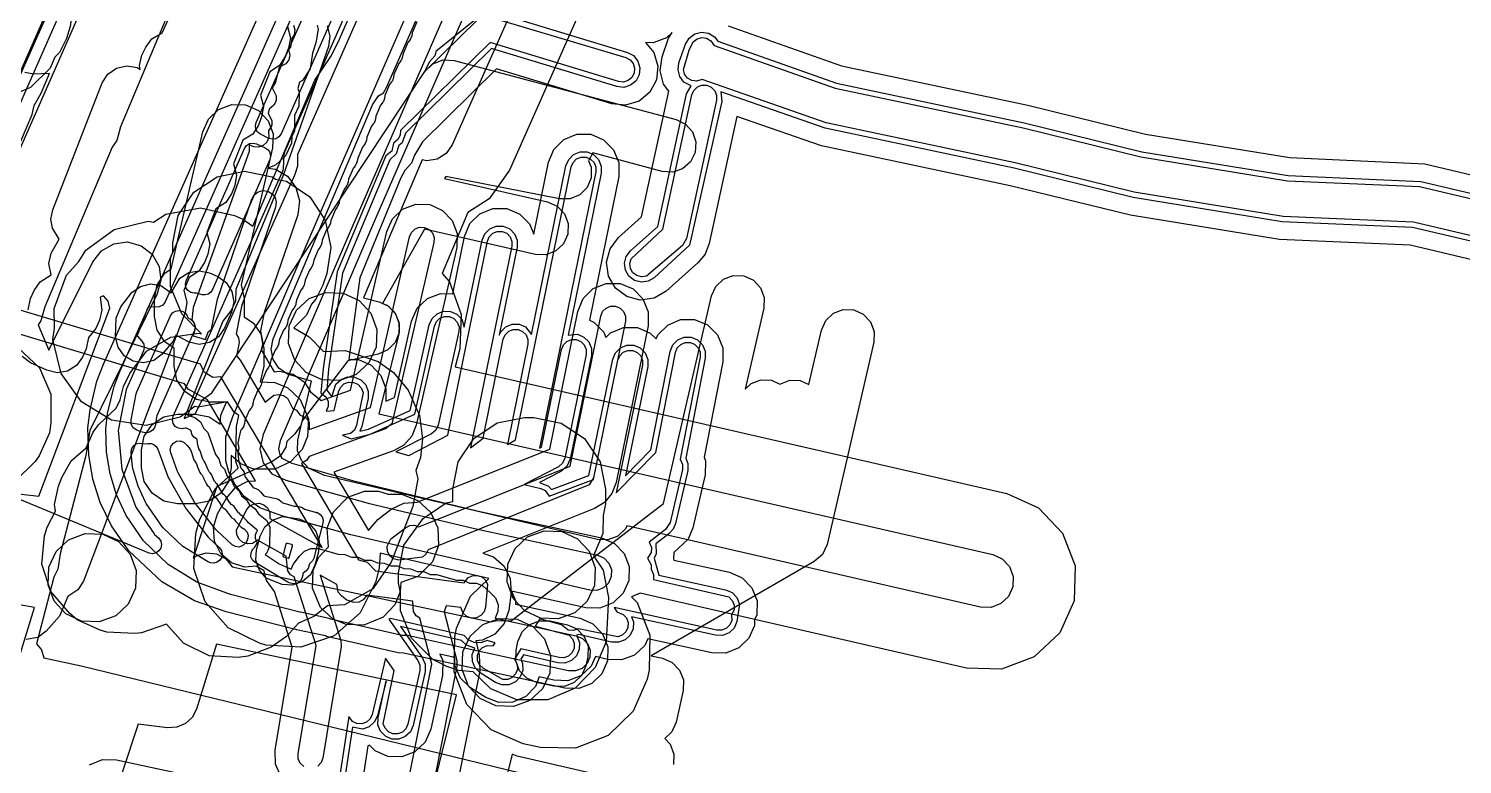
# Model space of a CAD drawing. Header units: metres. Extents: x 3158 to 3711, y 9867 to 11440.
# Drawn here: x 3392.2 to 3472.1, y 10848.9 to 10889.9 of the extents above; entities that cross this region are included whole.
import ezdxf

# ---------------------------------------------------------------- set-up
doc = ezdxf.new("R2010")
doc.units = ezdxf.units.M
doc.layers.add('AI_GREENING_EXCLUSIONS', color=1, linetype='Continuous')
doc.layers.add('AI_GREENING_LAWN', color=82, linetype='Continuous')

msp = doc.modelspace()

# ---------------------------------------------------------------- linework, layer by layer
at = {"layer": 'AI_GREENING_EXCLUSIONS'}
for points in [[(3503.509, 11137.439), (3438.195, 10990.621), (3426.71, 10964.515), (3405.97, 10918.159), (3385.339, 10871.288), (3385.121, 10870.977), (3384.93, 10870.855), (3384.061, 10869.104), (3383.238, 10867.868), (3382.631, 10867.115), (3382.327, 10866.87), (3381.953, 10866.761), (3381.565, 10866.803), (3381.223, 10866.99), (3380.978, 10867.295), (3380.869, 10867.669), (3380.911, 10868.057), (3382.097, 10869.729), (3382.937, 10871.286), (3463.241, 11052.023), (3463.241, 11052.023), (3512.836, 11163.374)], [(3427.624, 10964.108), (3406.885, 10917.755), (3386.252, 10870.88)], [(3432.238, 10926.939), (3411.477, 10879.22), (3406.215, 10866.937), (3406.125, 10866.49), (3406.188, 10866.166), (3406.317, 10865.985), (3406.873, 10865.693), (3410.249, 10864.73), (3417.271, 10863.023), (3424.131, 10861.542), (3424.845, 10861.227), (3425.384, 10860.662), (3425.667, 10859.935), (3425.649, 10859.155), (3425.334, 10858.441), (3424.769, 10857.902), (3424.042, 10857.619), (3423.262, 10857.637), (3419.11, 10858.563), (3419.334, 10858.032), (3419.335, 10857.837), (3422.931, 10857.051), (3423.646, 10856.738), (3424.187, 10856.176), (3424.472, 10855.45), (3424.458, 10854.67), (3424.458, 10854.67), (3424.145, 10853.954), (3423.583, 10853.413), (3422.857, 10853.128), (3422.077, 10853.143), (3416.619, 10854.336), (3416.619, 10854.336), (3416.619, 10854.336), (3413.089, 10855.108), (3412.793, 10855.116), (3408.793, 10856.031), (3408.737, 10856.06), (3407.131, 10856.411), (3407.106, 10856.422), (3407.063, 10856.427), (3403.205, 10857.414), (3401.437, 10858.019), (3399.613, 10859.073), (3397.777, 10860.806), (3396.813, 10862.21), (3396.187, 10863.511), (3395.779, 10864.811), (3395.552, 10866.154), (3395.491, 10867.673), (3395.616, 10868.663), (3395.999, 10870.267), (3396.361, 10871.211), (3431.02, 10949.147)], [(3416.477, 10903.999), (3407.178, 10882.903), (3407.173, 10882.264), (3407.032, 10881.793), (3401.051, 10868.366), (3401.07, 10868.367), (3401.454, 10868.253), (3401.771, 10867.995), (3401.966, 10867.625), (3402.175, 10867.411), (3402.604, 10866.18), (3402.792, 10865.948), (3402.909, 10865.576), (3403.107, 10865.368), (3403.261, 10864.982), (3403.506, 10864.733), (3403.633, 10864.428), (3403.939, 10864.14), (3404.059, 10863.88), (3404.328, 10863.677), (3404.513, 10863.373), (3404.831, 10863.149), (3405.011, 10862.873), (3405.477, 10862.501), (3405.636, 10862.127), (3405.63, 10861.072), (3405.476, 10860.696), (3405.383, 10860.605), (3406.156, 10860.091), (3406.825, 10859.782), (3406.933, 10860.038), (3407.289, 10860.511), (3407.58, 10860.79), (3407.927, 10860.931), (3408.338, 10860.934), (3409.451, 10860.617), (3409.828, 10860.608), (3410.184, 10860.457), (3410.56, 10860.448), (3410.916, 10860.297), (3411.285, 10860.29), (3411.649, 10860.137), (3412.017, 10860.13), (3412.382, 10859.976), (3412.75, 10859.97), (3413.114, 10859.816), (3413.483, 10859.809), (3413.847, 10859.656), (3414.215, 10859.649), (3414.58, 10859.496), (3414.932, 10859.492), (3416.045, 10859.175), (3416.422, 10859.166), (3416.778, 10859.015), (3417.155, 10859.006), (3417.52, 10858.849), (3417.934, 10858.471), (3418.213, 10858.18), (3418.361, 10857.797), (3418.357, 10857.423), (3418.208, 10857.06), (3422.717, 10856.074), (3423.075, 10855.918), (3423.346, 10855.637), (3423.488, 10855.273), (3423.481, 10854.883), (3423.325, 10854.526), (3423.325, 10854.526), (3423.044, 10854.255), (3422.68, 10854.112), (3422.29, 10854.12), (3416.832, 10855.313), (3416.832, 10855.313), (3416.832, 10855.313), (3413.313, 10856.083), (3413.016, 10856.091), (3409.016, 10857.006), (3408.943, 10857.038), (3407.345, 10857.388), (3407.332, 10857.394), (3407.311, 10857.396), (3403.453, 10858.383), (3401.572, 10859.054), (3399.965, 10860.056), (3398.602, 10861.373), (3397.637, 10862.777), (3397.097, 10863.925), (3396.737, 10865.097), (3396.54, 10866.307), (3396.489, 10867.615), (3396.598, 10868.475), (3396.96, 10869.99), (3397.275, 10870.804), (3431.934, 10948.742)], [(3442.006, 10942.549), (3415.798, 10883.45), (3415.461, 10882.972), (3414.967, 10882.659), (3414.39, 10882.559), (3414.128, 10882.618), (3410.856, 10874.909), (3411.73, 10874.698), (3412.249, 10874.456), (3412.646, 10874.026), (3412.85, 10873.464), (3412.825, 10872.892), (3411.717, 10868.458), (3445.932, 10860.598), (3446.465, 10860.358), (3446.867, 10859.932), (3447.075, 10859.385), (3447.058, 10858.8), (3446.818, 10858.266), (3446.392, 10857.864), (3445.845, 10857.657), (3445.26, 10857.674), (3425.54, 10862.204), (3425.464, 10862.036), (3425.037, 10861.636), (3424.489, 10861.43), (3423.904, 10861.45), (3408.689, 10865.002), (3407.8, 10865.423), (3407.396, 10865.847), (3407.185, 10866.392), (3407.198, 10866.977), (3407.966, 10870.272), (3406.63, 10870.668), (3406.63, 10870.668), (3406.146, 10870.997), (3405.825, 10871.487), (3405.715, 10872.061), (3405.834, 10872.635), (3411.363, 10885.69), (3411.692, 10886.174), (3411.971, 10886.358), (3412.151, 10886.639), (3415.416, 10894.094)], [(3445.206, 10941.13), (3418.998, 10882.031), (3417.874, 10880.437), (3416.684, 10879.683), (3415.239, 10876.278), (3415.654, 10875.816), (3416.312, 10873.98), (3416.228, 10872.073), (3415.978, 10871.071), (3446.715, 10864.009), (3448.495, 10863.209), (3449.833, 10861.79), (3450.526, 10859.966), (3450.469, 10858.016), (3449.669, 10856.237), (3448.25, 10854.898), (3446.426, 10854.205), (3444.476, 10854.263), (3426.291, 10858.441), (3425.791, 10858.253), (3426.112, 10857.919), (3426.824, 10856.103), (3426.787, 10854.152), (3426.679, 10853.656), (3425.898, 10851.868), (3424.493, 10850.515), (3422.676, 10849.803), (3420.726, 10849.839), (3419.76, 10850.051), (3417.972, 10850.831), (3416.619, 10852.237), (3415.906, 10854.053), (3415.943, 10856.003), (3416.052, 10856.5), (3416.832, 10858.288), (3417.851, 10859.269), (3411.792, 10860.683), (3411.741, 10859.862), (3411.54, 10859.106), (3410.681, 10857.354), (3409.217, 10856.064), (3407.371, 10855.433), (3405.424, 10855.557), (3405.069, 10855.651), (3403.318, 10856.51), (3402.028, 10857.974), (3401.397, 10859.82), (3401.52, 10861.767), (3401.72, 10862.518), (3402.569, 10864.257), (3403.879, 10865.422), (3403.737, 10865.789), (3403.737, 10865.789), (3403.782, 10867.739), (3403.92, 10868.36), (3403.652, 10868.542), (3403.276, 10869.114), (3401.639, 10868.822), (3401.464, 10868.859), (3400.636, 10868.255), (3398.739, 10867.798), (3396.812, 10868.101), (3395.148, 10869.119), (3393.999, 10870.696), (3393.542, 10872.593), (3393.641, 10873.223), (3393.613, 10874.316), (3394.297, 10876.173), (3394.987, 10876.944), (3395.377, 10877.582), (3396.954, 10878.731), (3398.85, 10879.189), (3399.15, 10879.142), (3399.849, 10879.588), (3401.77, 10879.929), (3403.673, 10879.51), (3404.14, 10879.305), (3404.694, 10878.918), (3408.14, 10887.055), (3409.04, 10888.379), (3409.451, 10889.18), (3412.217, 10895.514)], [(3431.32, 10927.337), (3410.068, 10878.479), (3405.274, 10867.299), (3405.091, 10866.492), (3405.262, 10865.723), (3405.742, 10865.096), (3406.537, 10864.751), (3411.123, 10863.468), (3417.039, 10862.05), (3423.914, 10860.566), (3424.271, 10860.408), (3424.54, 10860.126), (3424.682, 10859.762), (3424.673, 10859.372), (3424.515, 10859.015), (3424.233, 10858.746), (3423.869, 10858.604), (3423.479, 10858.613), (3410.159, 10861.693), (3406.305, 10862.766), (3405.074, 10863.204), (3404.21, 10863.845), (3403.652, 10864.575), (3403.355, 10865.214), (3403.19, 10865.821), (3403.19, 10865.821), (3403.195, 10867.175), (3403.579, 10868.297), (3408.516, 10879.807), (3429.378, 10927.759)], [(3385.124, 10872.511), (3395.477, 10895.793), (3395.45, 10896.429), (3395.684, 10897.142), (3396.014, 10897.626), (3396.407, 10897.882), (3398.596, 10902.805), (3401.962, 10910.713), (3401.64, 10911.3), (3401.101, 10911.691), (3399.008, 10912.271), (3390.984, 10915.947)], [(3391.118, 10899.588), (3392.508, 10900.297), (3394.064, 10900.42), (3395.548, 10899.938), (3396.001, 10899.679), (3397.189, 10898.666), (3397.898, 10897.276), (3398.021, 10895.72), (3397.539, 10894.235), (3396.206, 10892.154), (3394.973, 10891.188), (3394.654, 10891.083), (3394.513, 10890.044), (3394.301, 10889.389), (3393.908, 10888.599), (3393.659, 10888.332), (3393.387, 10887.719), (3392.307, 10886.639), (3390.721, 10885.976)], [(3400.368, 10891.725), (3397.324, 10884.46), (3397.102, 10883.701), (3396.848, 10883.325), (3393.103, 10874.421), (3392.875, 10873.629), (3392.722, 10873.403), (3393.321, 10872.007), (3395.78, 10876.93), (3396.258, 10877.547), (3396.936, 10877.934), (3397.71, 10878.032), (3398.463, 10877.826), (3399.08, 10877.348), (3399.467, 10876.67), (3399.565, 10875.896), (3399.359, 10875.143), (3395.599, 10867.525), (3395.388, 10866.121), (3393.947, 10860.634), (3393.83, 10859.795), (3393.605, 10859.332), (3392.629, 10855.618), (3392.912, 10855.283), (3393.048, 10854.85), (3395.119, 10854.399), (3446.266, 10841.923)], [(3419.137, 10892.088), (3414.885, 10888.653), (3414.841, 10888.413), (3414.528, 10888.069), (3414.263, 10887.526), (3417.227, 10890.446)], [(3392.169, 10874.247), (3392.295, 10874.877), (3392.503, 10875.331), (3392.846, 10875.806), (3393.451, 10876.2), (3393.32, 10876.84), (3393.455, 10877.409), (3393.893, 10878.181), (3393.516, 10878.802), (3393.44, 10879.314), (3393.541, 10879.821), (3396.3, 10886.906), (3396.615, 10887.399), (3397.095, 10887.734), (3397.666, 10887.861), (3398.242, 10887.759), (3398.413, 10887.65), (3398.377, 10887.872), (3398.513, 10888.442), (3398.721, 10888.896), (3399.064, 10889.37), (3399.634, 10889.689), (3400.194, 10890.91)], [(3418.11, 10890.873), (3425.569, 10888.608), (3425.913, 10888.424), (3426.16, 10888.122), (3426.273, 10887.748), (3426.235, 10887.36), (3426.051, 10887.016), (3425.749, 10886.769), (3425.376, 10886.656), (3424.987, 10886.694), (3417.997, 10888.817), (3413.207, 10884.1), (3413.014, 10883.569), (3412.823, 10883.407), (3412.69, 10882.948), (3412.333, 10882.621), (3409.683, 10876.294), (3408.918, 10870.942), (3408.812, 10869.769), (3409.093, 10869.406), (3409.325, 10870.096), (3409.607, 10870.366), (3409.971, 10870.507), (3410.361, 10870.498), (3410.718, 10870.34), (3410.987, 10870.058), (3411.128, 10869.694), (3411.119, 10869.304), (3410.772, 10867.748), (3410.648, 10867.48), (3411.14, 10867.595), (3413.46, 10868.642), (3414.522, 10873.405), (3414.679, 10873.762), (3414.961, 10874.032), (3415.325, 10874.173), (3415.715, 10874.164), (3416.072, 10874.006), (3416.342, 10873.724), (3416.481, 10873.289), (3417.47, 10878.135), (3417.621, 10878.494), (3417.898, 10878.769), (3418.26, 10878.916), (3418.65, 10878.914), (3419.009, 10878.763), (3419.284, 10878.486), (3419.432, 10878.125), (3419.43, 10877.735), (3418.43, 10872.838), (3418.51, 10873.028), (3418.787, 10873.303), (3419.148, 10873.45), (3419.539, 10873.448), (3419.898, 10873.297), (3420.229, 10872.882), (3422.147, 10882.277), (3422.298, 10882.637), (3422.575, 10882.911), (3422.936, 10883.059), (3423.327, 10883.057), (3423.686, 10882.906), (3423.961, 10882.629), (3424.108, 10882.267), (3424.106, 10881.877), (3422.26, 10872.832), (3422.782, 10872.884), (3423.142, 10872.733), (3423.416, 10872.455), (3423.564, 10872.094), (3423.562, 10871.704), (3422.381, 10865.92), (3422.198, 10865.515), (3421.858, 10865.23), (3420.664, 10864.617), (3421.174, 10864.413), (3421.341, 10864.23), (3423.425, 10865.006), (3424.75, 10871.495), (3424.901, 10871.855), (3425.178, 10872.129), (3425.539, 10872.277), (3425.929, 10872.275), (3426.289, 10872.124), (3426.564, 10871.846), (3426.711, 10871.485), (3426.709, 10871.095), (3425.465, 10864.998), (3426.874, 10866.434), (3427.951, 10871.934), (3428.099, 10872.295), (3428.374, 10872.571), (3428.735, 10872.722), (3429.125, 10872.723), (3429.486, 10872.575), (3429.762, 10872.3), (3429.913, 10871.94), (3429.914, 10871.549), (3428.825, 10865.986), (3428.944, 10865.671), (3428.932, 10865.281), (3428.248, 10862.325), (3428.115, 10862.01), (3427.884, 10861.758), (3427.149, 10861.193), (3427.177, 10860.634), (3427.063, 10860.407), (3427.326, 10859.455), (3431.044, 10858.64), (3431.402, 10858.483), (3431.672, 10858.202), (3431.814, 10857.839), (3431.678, 10856.862), (3431.522, 10856.505), (3431.241, 10856.234), (3430.877, 10856.092), (3430.487, 10856.1), (3425.806, 10857.127), (3425.906, 10856.858), (3425.893, 10856.468), (3425.731, 10856.113), (3425.446, 10855.847), (3425.081, 10855.71), (3424.691, 10855.723), (3422.863, 10856.152), (3422.725, 10856.111), (3422.903, 10855.703), (3422.891, 10855.313), (3422.731, 10854.957), (3422.447, 10854.69), (3422.082, 10854.551), (3421.692, 10854.563), (3419.778, 10855.005), (3419.624, 10854.763), (3419.725, 10854.535), (3419.735, 10854.145), (3419.594, 10853.781), (3419.325, 10853.499), (3418.968, 10853.341), (3418.578, 10853.331), (3418.214, 10853.472), (3417.369, 10854.007), (3417.087, 10854.276), (3416.929, 10854.633), (3416.919, 10855.023), (3417.058, 10855.382), (3416.606, 10855.552), (3416.327, 10855.805), (3412.928, 10856.585), (3414.131, 10854.868), (3414.293, 10854.491), (3414.289, 10854.08), (3413.629, 10851.075), (3413.473, 10850.717), (3413.191, 10850.447), (3412.828, 10850.305), (3412.438, 10850.312), (3412.08, 10850.469), (3411.81, 10850.75), (3411.668, 10851.114), (3411.676, 10851.504), (3412.126, 10853.555), (3411.632, 10851.611), (3411.464, 10851.259), (3411.174, 10850.998), (3410.806, 10850.868), (3410.249, 10850.969), (3408.333, 10838.396)], [(3406.617, 10890.043), (3406.784, 10889.412), (3406.681, 10888.835), (3406.499, 10888.37), (3406.183, 10887.877), (3405.632, 10887.527), (3405.119, 10886.218), (3405.286, 10885.586), (3405.183, 10885.01), (3405, 10884.545), (3404.684, 10884.052), (3404.133, 10883.702), (3403.62, 10882.393), (3403.787, 10881.762), (3403.684, 10881.186), (3403.501, 10880.72), (3403.186, 10880.227), (3402.634, 10879.877), (3402.121, 10878.569), (3402.288, 10877.937), (3402.185, 10877.361), (3402.002, 10876.896), (3401.687, 10876.403), (3401.135, 10876.053), (3400.838, 10875.335), (3401.01, 10874.683), (3400.913, 10874.106), (3395.244, 10859.124), (3394.934, 10858.628), (3394.387, 10858.271), (3393.917, 10857.166), (3393.174, 10856.333), (3392.703, 10855.985), (3392.05, 10855.857)], [(3408.843, 10890.078), (3408.988, 10889.511), (3408.905, 10888.931), (3406.393, 10881.799), (3403.737, 10875.375), (3403.721, 10874.71), (3403.457, 10874.187), (3403.015, 10873.622), (3400.86, 10868.18), (3401.495, 10868.464), (3401.864, 10869.23), (3402.407, 10869.616), (3414.286, 10887.538), (3414.727, 10887.972), (3415.305, 10888.192), (3415.923, 10888.159), (3428.284, 10884.864), (3428.809, 10884.606), (3429.196, 10884.166), (3429.385, 10883.612), (3429.347, 10883.028), (3429.089, 10882.503), (3428.649, 10882.117), (3428.095, 10881.928), (3427.511, 10881.965), (3423.635, 10882.999), (3423.407, 10882.549), (3423.55, 10882.204), (3423.551, 10881.619), (3423.329, 10881.078), (3422.916, 10880.663), (3422.375, 10880.438), (3421.79, 10880.437), (3415.451, 10881.685), (3415.384, 10881.572), (3421.121, 10880.266), (3421.656, 10880.027), (3422.058, 10879.602), (3422.267, 10879.056), (3422.251, 10878.471), (3422.012, 10877.936), (3421.587, 10877.534), (3421.041, 10877.325), (3420.456, 10877.341), (3414.261, 10878.751), (3411.915, 10874.608), (3412.178, 10874.505), (3412.599, 10874.099), (3412.833, 10873.562), (3412.843, 10872.977), (3412.629, 10872.432), (3412.223, 10872.011), (3411.686, 10871.777), (3409.996, 10871.409), (3407.433, 10868.061), (3407.375, 10867.807), (3407.036, 10867.33), (3406.593, 10866.911), (3406.537, 10866.594), (3406.226, 10866.104), (3405.752, 10865.769), (3402.692, 10864.398), (3401.369, 10860.405), (3401.528, 10860.534), (3402.089, 10860.699), (3402.671, 10860.638), (3403.186, 10860.358), (3403.547, 10859.91), (3417.945, 10856.856), (3418.314, 10856.924), (3419.091, 10856.902), (3427.582, 10863.451), (3430.258, 10875.025), (3430.499, 10875.559), (3430.925, 10875.96), (3431.473, 10876.167), (3432.058, 10876.149), (3432.591, 10875.908), (3432.992, 10875.482), (3433.199, 10874.934), (3433.181, 10874.349), (3432.134, 10869.819), (3432.468, 10870.133), (3433.015, 10870.34), (3433.6, 10870.322), (3434.072, 10870.11), (3434.623, 10870.32), (3435.208, 10870.302), (3435.683, 10870.088), (3436.384, 10873.123), (3436.625, 10873.656), (3437.051, 10874.057), (3437.599, 10874.264), (3438.184, 10874.246), (3438.717, 10874.006), (3439.118, 10873.579), (3439.325, 10873.032), (3439.307, 10872.447), (3436.699, 10861.166), (3436.443, 10860.612), (3435.987, 10860.205), (3426.889, 10854.954), (3427.528, 10854.819), (3428.069, 10854.586), (3428.478, 10854.163), (3428.694, 10853.615), (3428.682, 10853.027), (3428.29, 10851.256), (3428.056, 10850.724), (3427.656, 10850.337), (3427.95, 10850.026), (3428.158, 10849.479), (3428.142, 10848.894)], [(3406.966, 10890.122), (3407.03, 10889.857), (3406.988, 10889.587), (3406.866, 10889.387), (3406.793, 10888.896), (3406.672, 10888.759), (3406.745, 10888.461), (3406.692, 10888.194), (3406.54, 10887.966), (3406.164, 10887.785), (3405.963, 10886.95), (3405.776, 10886.634), (3405.995, 10886.174), (3405.984, 10885.902), (3405.87, 10885.654), (3405.602, 10885.443), (3405.544, 10885.204), (3405.76, 10884.815), (3405.749, 10884.542), (3405.559, 10884.225), (3405.584, 10883.855), (3405.469, 10883.607), (3405.269, 10883.422), (3405.012, 10883.328), (3404.739, 10883.339), (3404.491, 10883.453), (3404.479, 10883.071), (3401.375, 10874.382), (3401.293, 10873.685), (3401.43, 10873.483), (3401.485, 10873.215), (3401.371, 10872.796), (3402.048, 10872.593), (3402.202, 10873.016), (3402.393, 10873.168), (3402.72, 10874.845), (3404.638, 10880.429), (3404.775, 10880.665), (3404.993, 10880.83), (3405.257, 10880.9), (3405.527, 10880.863), (3405.763, 10880.726), (3405.929, 10880.509), (3405.999, 10880.245), (3405.962, 10879.974), (3404.06, 10874.438), (3403.768, 10872.906), (3403.89, 10872.695), (3403.926, 10872.424), (3403.774, 10871.683), (3403.981, 10871.449), (3405.377, 10869.094), (3405.87, 10869.488), (3406.139, 10869.534), (3406.406, 10869.473), (3406.629, 10869.315), (3406.902, 10868.77), (3407.13, 10868.645), (3407.311, 10868.397), (3407.68, 10868.206), (3407.825, 10867.975), (3407.84, 10867.571), (3411.253, 10868.794), (3413.425, 10878.32), (3413.537, 10878.569), (3413.735, 10878.757), (3413.99, 10878.854), (3414.263, 10878.847), (3414.513, 10878.735), (3414.7, 10878.537), (3414.798, 10878.281), (3414.79, 10878.008), (3412.443, 10867.894), (3412.086, 10867.606), (3407.829, 10866.079), (3407.709, 10865.867), (3407.405, 10865.675), (3410.589, 10860.306), (3411.063, 10860.168), (3411.527, 10859.687), (3416.477, 10859.03), (3416.679, 10859.301), (3416.924, 10859.422), (3417.197, 10859.439), (3417.455, 10859.351), (3417.661, 10859.171), (3417.781, 10858.926), (3417.667, 10857.662), (3417.579, 10857.403), (3417.399, 10857.198), (3417.154, 10857.078), (3416.881, 10857.06), (3416.623, 10857.148), (3416.418, 10857.328), (3416.293, 10857.642), (3415.473, 10857.751), (3415.357, 10857.4), (3416.057, 10854.685), (3416.066, 10854.374), (3414.84, 10848.19)], [(3408.277, 10890.126), (3408.329, 10889.909), (3408.208, 10889.138), (3408.026, 10888.56), (3407.893, 10887.696), (3407.459, 10887.047), (3407.298, 10886.939), (3407.201, 10886.589), (3407.279, 10886.378), (3407.248, 10885.598), (3407.016, 10885.094), (3407.013, 10884.238), (3406.862, 10883.913), (3406.848, 10883.55), (3406.52, 10882.842), (3405.947, 10882.313), (3405.531, 10882.15), (3405.95, 10882.093), (3406.624, 10881.7), (3407.097, 10881.079), (3407.296, 10880.325), (3407.191, 10879.552), (3405.32, 10874.103), (3405.125, 10873.083), (3405.223, 10872.337), (3405.154, 10872.019), (3405.887, 10870.784), (3406.174, 10870.833), (3406.935, 10870.66), (3407.572, 10870.21), (3407.912, 10869.67), (3408.499, 10869.188), (3410.143, 10869.777), (3412.158, 10878.609), (3412.476, 10879.321), (3413.043, 10879.857), (3413.772, 10880.136), (3414.552, 10880.114), (3415.265, 10879.795), (3415.801, 10879.228), (3416.079, 10878.499), (3416.058, 10877.719), (3413.8, 10867.82), (3413.546, 10867.205), (3413.105, 10866.707), (3412.525, 10866.382), (3409.204, 10865.191), (3411.132, 10861.939), (3411.662, 10862.564), (3412.404, 10863.131), (3413.105, 10863.475), (3413.856, 10863.522), (3421.243, 10866.482), (3422.811, 10874.163), (3423.113, 10874.882), (3423.668, 10875.431), (3424.39, 10875.726), (3425.171, 10875.723), (3425.89, 10875.42), (3426.439, 10874.866), (3426.734, 10874.143), (3426.73, 10873.363), (3424.947, 10864.626), (3424.712, 10864.014), (3424.292, 10863.51), (3423.731, 10863.17), (3417.513, 10860.678), (3418.106, 10860.476), (3418.693, 10859.961), (3419.037, 10859.261), (3419.087, 10858.482), (3418.956, 10857.491), (3418.704, 10856.752), (3418.189, 10856.166), (3417.489, 10855.822), (3417.113, 10855.797), (3417.316, 10855.01), (3417.341, 10854.121), (3416.115, 10847.937)], [(3417.675, 10890.646), (3425.481, 10888.321), (3425.722, 10888.192), (3425.895, 10887.981), (3425.975, 10887.719), (3425.948, 10887.447), (3425.819, 10887.207), (3425.608, 10887.033), (3425.346, 10886.954), (3425.075, 10886.981), (3417.913, 10889.156), (3412.924, 10884.241), (3412.904, 10883.998), (3412.779, 10883.755), (3412.524, 10883.552), (3412.435, 10883.106), (3412.098, 10882.838), (3409.391, 10876.373), (3408.621, 10870.981), (3408.489, 10869.617), (3408.781, 10869.387), (3408.888, 10869.135), (3408.891, 10868.862), (3408.776, 10868.595), (3409.226, 10868.627), (3409.46, 10869.674), (3409.57, 10869.924), (3409.768, 10870.113), (3410.022, 10870.211), (3410.295, 10870.205), (3410.545, 10870.095), (3410.734, 10869.897), (3410.833, 10869.643), (3410.479, 10867.813), (3410.355, 10867.544), (3410.13, 10867.351), (3409.683, 10867.256), (3410.167, 10867.059), (3411.24, 10867.31), (3413.721, 10868.439), (3414.814, 10873.34), (3414.925, 10873.59), (3415.122, 10873.779), (3415.377, 10873.877), (3415.65, 10873.871), (3415.9, 10873.761), (3416.088, 10873.563), (3416.187, 10873.309), (3416.181, 10873.035), (3415.016, 10867.811), (3414.885, 10867.534), (3414.649, 10867.339), (3412.663, 10866.333), (3413.383, 10866.123), (3415.557, 10867.262), (3417.764, 10878.075), (3417.87, 10878.326), (3418.064, 10878.519), (3418.317, 10878.622), (3418.59, 10878.621), (3418.842, 10878.515), (3419.034, 10878.321), (3419.137, 10878.068), (3419.136, 10877.795), (3416.817, 10866.557), (3417.525, 10867.085), (3418.653, 10872.608), (3418.758, 10872.86), (3418.953, 10873.052), (3419.205, 10873.156), (3419.479, 10873.154), (3419.73, 10873.048), (3419.922, 10872.854), (3420.026, 10872.602), (3420.024, 10872.328), (3418.885, 10866.744), (3419.334, 10866.997), (3422.441, 10882.217), (3422.547, 10882.469), (3422.741, 10882.661), (3422.993, 10882.764), (3423.267, 10882.763), (3423.518, 10882.657), (3423.711, 10882.463), (3423.814, 10882.21), (3423.812, 10881.937), (3420.667, 10866.53), (3420.782, 10866.589), (3421.896, 10872.044), (3422.002, 10872.296), (3422.196, 10872.488), (3422.449, 10872.591), (3422.722, 10872.59), (3422.974, 10872.484), (3423.166, 10872.29), (3423.269, 10872.037), (3423.268, 10871.764), (3422.087, 10865.98), (3421.959, 10865.697), (3421.721, 10865.497), (3419.812, 10864.517), (3420.749, 10864.287), (3420.996, 10864.171), (3421.219, 10863.865), (3423.686, 10864.783), (3425.044, 10871.435), (3425.149, 10871.687), (3425.344, 10871.879), (3425.596, 10871.982), (3425.869, 10871.981), (3426.121, 10871.875), (3426.313, 10871.681), (3426.417, 10871.428), (3426.415, 10871.155), (3424.95, 10864.045), (3427.152, 10866.288), (3428.246, 10871.876), (3428.349, 10872.129), (3428.542, 10872.322), (3428.794, 10872.428), (3429.067, 10872.429), (3429.32, 10872.325), (3429.513, 10872.132), (3429.619, 10871.88), (3429.62, 10871.607), (3428.507, 10865.925), (3428.648, 10865.622), (3428.64, 10865.349), (3427.956, 10862.393), (3427.701, 10861.996), (3426.784, 10861.29), (3426.908, 10860.986), (3426.888, 10860.714), (3426.684, 10860.4), (3426.895, 10860.036), (3426.893, 10859.786), (3427.032, 10859.494), (3427.026, 10859.214), (3431.23, 10858.237), (3431.419, 10858.04), (3431.519, 10857.786), (3431.514, 10857.513), (3431.376, 10857.236), (3431.385, 10856.927), (3431.276, 10856.676), (3431.079, 10856.487), (3430.825, 10856.388), (3430.551, 10856.393), (3424.837, 10857.646), (3424.989, 10857.399), (3425.328, 10857.265), (3425.514, 10857.066), (3425.61, 10856.81), (3425.601, 10856.537), (3425.488, 10856.288), (3425.288, 10856.102), (3425.032, 10856.006), (3422.838, 10856.466), (3422.549, 10856.365), (3422.278, 10856.393), (3421.905, 10856.685), (3420.694, 10857.012), (3420.432, 10856.599), (3422.323, 10856.108), (3422.511, 10855.909), (3422.607, 10855.653), (3422.599, 10855.38), (3422.487, 10855.131), (3422.288, 10854.944), (3422.033, 10854.847), (3421.76, 10854.856), (3419.638, 10855.345), (3419.272, 10854.767), (3419.432, 10854.47), (3419.439, 10854.197), (3419.341, 10853.942), (3419.152, 10853.744), (3418.903, 10853.633), (3418.629, 10853.627), (3417.53, 10854.26), (3417.332, 10854.449), (3417.222, 10854.698), (3417.215, 10854.971), (3417.313, 10855.226), (3417.502, 10855.424), (3417.751, 10855.535), (3418.089, 10855.516), (3418.192, 10855.679), (3417.749, 10855.8), (3417.401, 10855.675), (3417.026, 10855.695), (3416.694, 10855.854), (3416.47, 10856.095), (3412.363, 10857.042), (3412.269, 10857.002), (3413.886, 10854.696), (3413.999, 10854.432), (3413.996, 10854.144), (3413.336, 10851.139), (3413.227, 10850.889), (3413.03, 10850.7), (3412.775, 10850.6), (3412.502, 10850.605), (3412.252, 10850.715), (3412.063, 10850.912), (3411.963, 10851.166), (3412.563, 10854.144), (3412.092, 10854.816), (3411.342, 10851.685), (3411.224, 10851.439), (3411.021, 10851.256), (3410.763, 10851.165), (3410.491, 10851.179), (3410.244, 10851.297), (3410.037, 10851.57), (3408.039, 10838.459)], [(3431.197, 10890.08), (3437.501, 10887.862), (3447.896, 10885.663), (3454.449, 10884.047), (3462.501, 10882.737), (3470.02, 10882.386), (3478.945, 10880.276)], [(3478.138, 10875.74), (3469.203, 10877.852), (3461.915, 10878.172), (3453.607, 10879.524), (3446.901, 10881.172), (3436.385, 10883.396), (3431.669, 10885.038), (3430.129, 10877.943), (3429.902, 10877.36), (3429.506, 10876.875), (3427.736, 10875.295), (3427.064, 10874.899), (3426.291, 10874.791), (3425.535, 10874.986), (3424.912, 10875.456), (3424.516, 10876.128), (3424.407, 10876.901), (3424.603, 10877.656), (3425.073, 10878.28), (3426.357, 10879.426), (3427.88, 10886.44), (3427.587, 10886.83), (3427.394, 10887.586), (3427.504, 10888.359), (3427.869, 10889.396), (3428.061, 10889.719), (3427.743, 10889.417), (3427.015, 10889.137), (3426.587, 10889.148), (3427.042, 10888.593), (3427.268, 10887.846), (3427.192, 10887.07), (3426.824, 10886.381), (3426.22, 10885.887), (3425.473, 10885.66), (3424.697, 10885.737), (3418.275, 10887.688), (3414.141, 10883.615), (3413.708, 10882.872), (3413.54, 10882.421), (3413.165, 10882.02), (3412.942, 10881.616), (3410.656, 10876.03), (3410.05, 10871.486), (3410.578, 10871.474), (3411.292, 10871.159), (3411.831, 10870.594), (3412.113, 10869.867), (3412.097, 10869.161), (3412.594, 10869.356), (3413.545, 10873.623), (3413.861, 10874.337), (3414.425, 10874.876), (3415.153, 10875.158), (3415.838, 10875.142), (3416.49, 10878.335), (3416.792, 10879.054), (3417.347, 10879.603), (3418.069, 10879.898), (3418.85, 10879.894), (3419.569, 10879.592), (3420.118, 10879.037), (3420.349, 10878.472), (3421.167, 10882.477), (3421.469, 10883.197), (3422.024, 10883.746), (3422.746, 10884.041), (3423.527, 10884.037), (3424.246, 10883.735), (3424.795, 10883.18), (3425.09, 10882.458), (3425.086, 10881.677), (3423.451, 10873.667), (3423.701, 10873.561), (3424.25, 10873.007), (3424.371, 10872.711), (3424.627, 10872.963), (3425.349, 10873.258), (3426.129, 10873.255), (3426.849, 10872.952), (3427.174, 10872.624), (3427.266, 10872.848), (3427.816, 10873.401), (3428.536, 10873.702), (3429.317, 10873.704), (3430.039, 10873.408), (3430.592, 10872.858), (3430.893, 10872.138), (3430.895, 10871.357), (3429.854, 10866.038), (3429.93, 10865.836), (3429.906, 10865.056), (3429.223, 10862.1), (3428.957, 10861.469), (3428.166, 10860.714), (3428.138, 10860.363), (3428.166, 10860.295), (3431.258, 10859.616), (3431.973, 10859.304), (3432.514, 10858.741), (3432.799, 10858.014), (3432.784, 10857.234), (3432.661, 10856.954), (3432.655, 10856.648), (3432.342, 10855.933), (3431.78, 10855.392), (3431.053, 10855.108), (3430.273, 10855.123), (3426.714, 10855.904), (3426.544, 10855.53), (3425.973, 10854.997), (3425.243, 10854.723), (3424.463, 10854.75), (3423.785, 10854.909), (3423.546, 10854.377), (3422.977, 10853.842), (3422.248, 10853.565), (3421.468, 10853.589), (3420.644, 10853.779), (3420.439, 10853.246), (3419.901, 10852.681), (3419.187, 10852.365), (3418.407, 10852.346), (3417.679, 10852.627), (3416.834, 10853.162), (3416.269, 10853.7), (3415.953, 10854.414), (3415.944, 10854.8), (3415.862, 10854.882), (3415.117, 10855.054), (3415.274, 10854.687), (3415.266, 10853.865), (3414.606, 10850.86), (3414.293, 10850.145), (3413.73, 10849.604), (3413.003, 10849.32), (3412.223, 10849.336), (3411.508, 10849.649), (3411.202, 10849.968), (3411.102, 10849.932), (3409.31, 10838.186)], [(3478.368, 10876.713), (3469.341, 10878.848), (3462.076, 10879.159), (3453.767, 10880.511), (3447.125, 10882.147), (3436.591, 10884.374), (3430.776, 10886.412), (3430.827, 10885.876), (3429.038, 10877.863), (3427.07, 10876.041), (3426.734, 10875.843), (3426.348, 10875.789), (3425.97, 10875.887), (3425.658, 10876.122), (3425.46, 10876.458), (3425.406, 10876.844), (3425.504, 10877.222), (3425.738, 10877.534), (3427.266, 10878.897), (3428.873, 10886.3), (3429.117, 10886.743), (3428.723, 10886.95), (3428.489, 10887.262), (3428.392, 10887.64), (3428.447, 10888.027), (3428.813, 10889.064), (3429.011, 10889.4), (3429.324, 10889.634), (3429.702, 10889.731), (3430.088, 10889.675), (3430.088, 10889.675), (3430.424, 10889.477), (3430.611, 10889.226), (3437.231, 10886.897), (3447.689, 10884.685), (3454.249, 10883.067), (3462.399, 10881.741), (3469.79, 10881.413), (3478.812, 10879.28)], [(3478.437, 10877.005), (3469.382, 10879.146), (3462.124, 10879.455), (3453.816, 10880.807), (3447.192, 10882.439), (3436.653, 10884.668), (3429.737, 10887.096), (3429.429, 10886.996), (3429.158, 10887.034), (3428.923, 10887.173), (3428.76, 10887.392), (3428.692, 10887.657), (3429.013, 10888.729), (3429.235, 10889.2), (3429.453, 10889.363), (3429.718, 10889.431), (3429.988, 10889.393), (3429.988, 10889.393), (3430.223, 10889.253), (3430.401, 10888.982), (3437.149, 10886.607), (3447.627, 10884.391), (3454.188, 10882.773), (3462.369, 10881.442), (3469.721, 10881.121), (3478.771, 10878.981)], [(3391.766, 10883.646), (3392.392, 10885.136), (3392.494, 10885.635), (3392.896, 10886.336), (3393.353, 10887.423), (3392.468, 10887.389), (3391.979, 10887.492)], [(3407.535, 10848.776), (3407.336, 10848.963), (3407.223, 10849.211), (3407.215, 10849.484), (3408.214, 10855.539), (3407.004, 10859.35), (3406.796, 10859.479), (3406.636, 10859.7), (3406.554, 10860.505), (3404.957, 10861.395), (3404.669, 10861.218), (3404.397, 10861.195), (3404.137, 10861.279), (3403.929, 10861.456), (3403.804, 10861.699), (3403.782, 10861.972), (3404.353, 10863.105), (3404.53, 10863.313), (3404.773, 10863.438), (3405.045, 10863.46), (3405.305, 10863.376), (3405.513, 10863.199), (3405.638, 10862.956), (3405.638, 10862.618), (3408.554, 10860.993), (3402.91, 10870.51), (3402.468, 10870.484), (3402.214, 10870.619), (3401.984, 10870.766), (3401.777, 10871.213), (3389.766, 10874.813)], [(3391.631, 10863.991), (3392.757, 10863.855), (3396.726, 10874.342), (3396.619, 10874.729), (3396.375, 10875.038), (3396.178, 10874.95), (3396.274, 10874.234), (3396.139, 10873.665), (3395.931, 10873.21), (3395.535, 10872.704), (3395.409, 10872.069), (3395.199, 10871.615), (3394.855, 10871.141), (3394.356, 10870.836), (3393.778, 10870.744), (3393.209, 10870.881), (3392.301, 10871.3), (3391.828, 10871.644)], [(3406.279, 10848.205), (3405.957, 10848.916), (3405.932, 10849.696), (3406.881, 10855.443), (3405.894, 10858.549), (3405.454, 10859.159), (3405.326, 10859.701), (3404.871, 10859.955), (3404.247, 10859.904), (3403.504, 10860.144), (3402.91, 10860.649), (3402.554, 10861.344), (3402.491, 10862.122), (3402.73, 10862.864), (3403.217, 10863.738), (3403.723, 10864.332), (3404.417, 10864.688), (3404.832, 10864.722), (3402.157, 10869.232), (3401.086, 10869.826), (3400.875, 10870.126), (3389.878, 10873.423)], [(3391.636, 10872.113), (3392.792, 10871.013), (3393.426, 10869.549), (3393.438, 10867.954), (3393.35, 10867.387), (3392.774, 10866.102), (3392.557, 10865.784), (3391.438, 10864.688)], [(3413.467, 10848.462), (3414.662, 10854.49), (3414.001, 10857.051), (3413.8, 10857.19), (3413.653, 10857.42), (3413.61, 10857.998), (3411.041, 10858.339), (3410.839, 10858.068), (3410.594, 10857.947), (3410.321, 10857.93), (3409.895, 10858.071), (3409.629, 10858.304), (3409.447, 10858.507), (3409.365, 10858.939), (3408.44, 10859.454), (3409.6, 10855.802), (3409.623, 10855.476), (3408.596, 10849.256), (3408.5, 10849.001), (3408.313, 10848.801)], [(3391.172, 10853.223), (3392.526, 10857.641), (3390.001, 10858.086)], [(3409.453, 10826.253), (3416.052, 10852.774), (3402.673, 10855.597), (3401.548, 10851.984), (3401.311, 10851.524), (3400.931, 10851.172), (3400.455, 10850.969), (3399.938, 10850.941), (3398.299, 10851.136), (3386.635, 10815.927)], [(3426.345, 10847.766), (3419.425, 10849.35), (3419.14, 10849.475), (3413.133, 10825.335)], [(3395.586, 10848.879), (3396.311, 10849.166), (3397.092, 10849.155), (3404.879, 10847.485)]]:
    msp.add_lwpolyline(points, dxfattribs=at)
for points in [[(3425.743, 10876.557), (3425.705, 10876.827), (3425.774, 10877.092), (3427.538, 10878.738), (3429.166, 10886.236), (3429.275, 10886.487), (3429.471, 10886.676), (3429.725, 10886.776), (3429.998, 10886.772), (3430.249, 10886.663), (3430.439, 10886.466), (3430.539, 10886.212), (3430.534, 10885.939), (3428.858, 10878.219), (3428.64, 10877.845), (3426.635, 10876.127), (3426.365, 10876.089), (3426.1, 10876.157), (3425.882, 10876.321), (3425.743, 10876.557)], [(3402.866, 10867.875), (3402.906, 10868.368), (3403.215, 10869.1), (3402.312, 10869.1), (3401.547, 10869.252), (3400.898, 10869.686), (3400.464, 10870.335), (3400.312, 10871.1), (3400.315, 10872.113), (3399.788, 10872.465), (3399.354, 10873.114), (3399.202, 10873.879), (3399.202, 10874.879), (3399.354, 10875.644), (3399.788, 10876.293), (3400.143, 10876.531), (3401.896, 10884.177), (3402.215, 10884.889), (3402.783, 10885.425), (3403.512, 10885.702), (3404.292, 10885.68), (3405.004, 10885.36), (3405.54, 10884.793), (3405.818, 10884.064), (3405.795, 10883.284), (3404.045, 10875.651), (3404.202, 10874.879), (3404.2, 10873.866), (3404.726, 10873.514), (3405.16, 10872.865), (3405.312, 10872.1), (3405.312, 10871.1), (3405.095, 10870.238), (3405.917, 10870.198), (3406.64, 10869.896), (3407.339, 10869.249), (3407.787, 10868.173), (3407.748, 10867.187), (3407.446, 10866.465), (3406.799, 10865.765), (3405.917, 10865.356), (3404.736, 10865.356), (3404.014, 10865.658), (3403.489, 10866.132), (3403.489, 10865.436), (3403.337, 10864.671), (3402.903, 10864.022), (3402.254, 10863.588), (3401.489, 10863.436), (3400.489, 10863.436), (3399.724, 10863.588), (3399.075, 10864.022), (3398.641, 10864.671), (3398.489, 10865.436), (3398.489, 10866.436), (3398.641, 10867.201), (3399.075, 10867.85), (3399.724, 10868.284), (3400.489, 10868.436), (3401.489, 10868.436), (3402.254, 10868.284), (3402.866, 10867.875)], [(3393.643, 10863.386), (3393.868, 10864.42), (3394.052, 10864.891), (3394.571, 10865.831), (3395.406, 10866.55), (3395.798, 10867.427), (3396.09, 10867.843), (3397.073, 10868.773), (3397.292, 10869.228), (3397.483, 10869.968), (3397.832, 10870.69), (3398.771, 10871.936), (3400.116, 10872.729), (3401.661, 10872.946), (3401.823, 10872.904), (3400.726, 10874.022), (3400.106, 10875.545), (3400.106, 10877.128), (3400.23, 10877.464), (3400.23, 10877.977), (3400.534, 10879.508), (3401.401, 10880.805), (3402.699, 10881.673), (3404.23, 10881.977), (3405.761, 10881.673), (3405.96, 10881.539), (3406.563, 10881.42), (3407.86, 10880.552), (3408.727, 10879.255), (3409.032, 10877.724), (3408.811, 10876.283), (3408.598, 10875.628), (3408.206, 10874.838), (3407.957, 10874.571), (3407.685, 10873.958), (3406.975, 10873.248), (3407.824, 10872.735), (3408.632, 10871.925), (3409.841, 10871.978), (3411.684, 10871.372), (3412.526, 10870.753), (3413.355, 10869.772), (3413.979, 10868.357), (3414.144, 10867.062), (3414.03, 10866.023), (3413.778, 10865.287), (3413.882, 10864.82), (3413.611, 10863.283), (3412.406, 10860.184), (3411.382, 10858.686), (3409.8, 10857.794), (3408.861, 10857.742), (3408.085, 10857.14), (3407.244, 10856.775), (3406.572, 10856.036), (3405.719, 10855.432), (3404.417, 10854.929), (3403.866, 10854.858), (3402.253, 10854.953), (3400.82, 10855.654), (3399.888, 10856.728), (3398.491, 10856.245), (3398.123, 10856.192), (3396.56, 10856.279), (3396.187, 10856.376), (3394.906, 10856.963), (3394.467, 10857.331), (3393.424, 10858.539), (3392.937, 10860.058), (3393.082, 10861.647), (3393.228, 10862.134), (3393.69, 10863.017), (3393.643, 10863.386)], [(3401.121, 10876.327), (3401.697, 10876.43), (3402.269, 10876.304), (3402.734, 10876.1), (3403.213, 10875.764), (3403.528, 10875.271), (3403.631, 10874.695), (3403.505, 10874.123), (3403.108, 10873.218), (3402.772, 10872.739), (3402.279, 10872.424), (3401.703, 10872.321), (3401.134, 10872.446), (3400.393, 10872.841), (3400.249, 10872.508), (3399.64, 10871.777), (3399.167, 10871.432), (3398.598, 10871.295), (3398.02, 10871.386), (3397.521, 10871.692), (3397.176, 10872.165), (3397.039, 10872.734), (3397.072, 10873.781), (3397.329, 10874.422), (3397.95, 10875.21), (3398.423, 10875.554), (3398.992, 10875.692), (3399.57, 10875.601), (3400.144, 10875.194), (3400.627, 10876.012), (3401.121, 10876.327)], [(3409.735, 10875.18), (3410.617, 10874.771), (3411.264, 10874.072), (3411.605, 10873.155), (3411.566, 10872.169), (3411.157, 10871.287), (3410.458, 10870.64), (3409.541, 10870.299), (3408.555, 10870.338), (3407.673, 10870.747), (3407.026, 10871.446), (3406.685, 10872.363), (3406.724, 10873.349), (3407.133, 10874.231), (3407.832, 10874.878), (3408.749, 10875.219), (3409.735, 10875.18)], [(3412.182, 10861.068), (3412.386, 10861.475), (3413.193, 10862.098), (3413.438, 10862.218), (3413.711, 10862.235), (3413.942, 10862.156), (3422.377, 10865.536), (3424.085, 10873.903), (3424.191, 10874.155), (3424.385, 10874.347), (3424.638, 10874.45), (3424.911, 10874.449), (3425.163, 10874.343), (3425.355, 10874.149), (3425.458, 10873.896), (3425.457, 10873.623), (3423.673, 10864.886), (3423.444, 10864.496), (3414.463, 10860.857), (3414.35, 10860.64), (3414.141, 10860.464), (3412.825, 10860.284), (3412.524, 10860.369), (3412.319, 10860.55), (3412.199, 10860.795), (3412.182, 10861.068)], [(3412.918, 10858.469), (3412.808, 10859.026), (3412.808, 10859.59), (3413.112, 10861.12), (3414.179, 10862.618), (3415.477, 10863.485), (3415.834, 10863.556), (3415.834, 10864.245), (3416.138, 10865.776), (3417.006, 10867.073), (3418.303, 10867.941), (3419.834, 10868.245), (3420.356, 10868.24), (3421.887, 10867.936), (3423.184, 10867.068), (3424.052, 10865.771), (3424.356, 10864.24), (3424.356, 10863.434), (3424.225, 10862.775), (3424.209, 10861.773), (3423.69, 10860.531), (3424.22, 10859.737), (3424.524, 10858.206), (3424.378, 10855.739), (3423.773, 10854.294), (3422.65, 10853.15), (3421.142, 10852.503), (3419.403, 10852.503), (3417.959, 10853.107), (3416.979, 10854.067), (3416.17, 10854.144), (3415.508, 10854.359), (3414.725, 10854.749), (3413.538, 10855.936), (3412.918, 10857.458), (3412.918, 10858.469)], [(3409.184, 10862.991), (3409.99, 10863.798), (3410.907, 10864.139), (3411.699, 10864.139), (3412.227, 10863.961), (3412.981, 10863.961), (3413.898, 10863.619), (3414.597, 10862.972), (3415.007, 10862.091), (3415.046, 10861.104), (3414.704, 10860.187), (3413.898, 10859.381), (3412.939, 10859.04), (3412.9, 10858.529), (3412.598, 10857.807), (3411.951, 10857.108), (3410.875, 10856.659), (3409.889, 10856.698), (3409.166, 10857), (3408.467, 10857.648), (3408.018, 10858.724), (3408.058, 10859.71), (3408.36, 10860.432), (3408.906, 10861.03), (3408.843, 10862.075), (3409.184, 10862.991)], [(3406.339, 10862.719), (3407.274, 10862.6), (3407.807, 10862.346), (3408.201, 10861.907), (3408.395, 10861.349), (3408.358, 10860.76), (3408.157, 10860.004), (3407.9, 10859.478), (3407.46, 10859.092), (3406.907, 10858.902), (3406.323, 10858.939), (3405.442, 10859.291), (3405.055, 10859.73), (3404.866, 10860.284), (3404.903, 10860.868), (3405.103, 10861.62), (3405.357, 10862.141), (3405.791, 10862.527), (3406.339, 10862.719)], [(3396.325, 10861.73), (3397.207, 10861.321), (3397.854, 10860.622), (3398.195, 10859.705), (3398.156, 10858.719), (3397.747, 10857.837), (3397.048, 10857.19), (3396.131, 10856.849), (3395.145, 10856.888), (3394.263, 10857.297), (3393.616, 10857.996), (3393.275, 10858.913), (3393.314, 10859.899), (3393.723, 10860.781), (3394.422, 10861.428), (3395.339, 10861.769), (3396.325, 10861.73)], [(3421.913, 10861.893), (3422.794, 10861.483), (3423.441, 10860.784), (3423.783, 10859.867), (3423.743, 10858.881), (3423.334, 10858), (3422.635, 10857.352), (3421.718, 10857.011), (3420.732, 10857.05), (3419.851, 10857.46), (3419.203, 10858.159), (3418.862, 10859.076), (3418.901, 10860.062), (3419.31, 10860.943), (3420.009, 10861.59), (3420.926, 10861.932), (3421.913, 10861.893)], [(3419.417, 10857.005), (3420.299, 10856.596), (3420.946, 10855.897), (3421.287, 10854.98), (3421.248, 10853.994), (3420.839, 10853.112), (3420.14, 10852.465), (3419.223, 10852.124), (3418.237, 10852.163), (3417.355, 10852.572), (3416.708, 10853.271), (3416.367, 10854.188), (3416.406, 10855.174), (3416.815, 10856.056), (3417.514, 10856.703), (3418.431, 10857.044), (3419.417, 10857.005)], [(3419.471, 10855.752), (3419.705, 10856.288), (3420.127, 10856.694), (3420.672, 10856.908), (3421.257, 10856.897), (3422.223, 10856.686), (3422.759, 10856.452), (3423.165, 10856.03), (3423.379, 10855.485), (3423.368, 10854.9), (3423.259, 10854.404), (3423.025, 10853.867), (3422.604, 10853.461), (3422.059, 10853.248), (3421.474, 10853.259), (3420.507, 10853.47), (3419.971, 10853.704), (3419.565, 10854.126), (3419.351, 10854.671), (3419.362, 10855.256), (3419.471, 10855.752)]]:
    msp.add_lwpolyline(points, close=True, dxfattribs=at)
at = {"layer": 'AI_GREENING_LAWN'}
for points in [[(3384.716, 10871.61), (3405.1, 10917.919), (3405.22, 10918.086), (3405.397, 10918.191), (3405.601, 10918.215), (3405.662, 10918.21), (3405.712, 10918.23), (3405.857, 10918.334), (3405.942, 10918.44), (3406.317, 10919.349), (3406.325, 10919.393), (3406.299, 10919.43), (3406.19, 10919.532), (3406.072, 10919.699), (3406.031, 10919.9), (3406.074, 10920.101), (3429.81, 10973.41)], [(3441.216, 10968.061), (3399.801, 10874.691), (3399.67, 10874.514), (3399.475, 10874.411), (3399.254, 10874.402), (3399.201, 10874.411), (3398.881, 10874.398), (3398.838, 10874.388), (3398.815, 10874.35), (3398.254, 10872.854), (3398.247, 10872.813), (3398.269, 10872.777), (3398.511, 10872.505), (3398.608, 10872.342), (3398.637, 10872.155), (3398.595, 10871.97), (3397.653, 10869.847), (3397.636, 10869.795), (3397.196, 10867.61), (3397.192, 10867.538), (3397.396, 10865.37), (3397.41, 10865.307), (3398.177, 10863.247), (3398.205, 10863.194), (3399.183, 10861.766), (3399.217, 10861.726), (3399.443, 10861.513), (3399.443, 10861.513), (3399.557, 10861.352), (3399.6, 10861.159), (3399.565, 10860.965), (3399.458, 10860.8), (3399.295, 10860.689), (3399.102, 10860.649), (3398.908, 10860.687), (3382.736, 10867.395)], [(3413.834, 10890.317), (3413.569, 10889.702), (3413.547, 10889.538), (3413.485, 10889.358), (3413.435, 10889.3), (3413.44, 10889.296), (3413.329, 10889.151), (3413.064, 10888.537), (3413.041, 10888.373), (3412.98, 10888.193), (3412.93, 10888.135), (3412.935, 10888.131), (3412.824, 10887.986), (3412.559, 10887.371), (3412.536, 10887.207), (3412.475, 10887.028), (3412.425, 10886.969), (3412.43, 10886.965), (3412.319, 10886.821), (3412.054, 10886.206), (3412.031, 10886.042), (3411.97, 10885.862), (3411.92, 10885.804), (3411.925, 10885.8), (3411.814, 10885.655), (3411.549, 10885.04), (3411.526, 10884.877), (3411.465, 10884.697), (3411.415, 10884.639), (3411.42, 10884.635), (3411.309, 10884.49), (3411.043, 10883.875), (3411.021, 10883.711), (3410.96, 10883.531), (3410.909, 10883.473), (3410.915, 10883.469), (3410.803, 10883.324), (3410.538, 10882.71), (3410.516, 10882.546), (3410.454, 10882.366), (3410.404, 10882.308), (3410.409, 10882.304), (3410.298, 10882.159), (3410.033, 10881.544), (3410.011, 10881.38), (3409.949, 10881.201), (3409.899, 10881.142), (3409.904, 10881.138), (3409.793, 10880.994), (3409.528, 10880.379), (3409.506, 10880.22), (3409.4, 10879.974), (3409.299, 10879.849), (3409.035, 10879.237), (3409.013, 10879.077), (3408.907, 10878.831), (3408.807, 10878.706), (3408.563, 10878.141), (3408.534, 10877.96), (3408.527, 10877.961), (3408.519, 10877.885), (3408.431, 10877.717), (3408.327, 10877.588), (3408.083, 10877.023), (3408.054, 10876.842), (3408.048, 10876.843), (3408.04, 10876.767), (3407.951, 10876.599), (3407.848, 10876.47), (3407.604, 10875.905), (3407.575, 10875.724), (3407.568, 10875.725), (3407.56, 10875.649), (3407.472, 10875.481), (3407.368, 10875.352), (3407.124, 10874.787), (3407.095, 10874.606), (3407.089, 10874.607), (3407.081, 10874.531), (3406.992, 10874.363), (3406.889, 10874.234), (3406.645, 10873.669), (3406.616, 10873.488), (3406.609, 10873.489), (3406.601, 10873.413), (3406.513, 10873.245), (3406.409, 10873.116), (3406.165, 10872.551), (3406.136, 10872.37), (3406.13, 10872.371), (3406.122, 10872.295), (3406.033, 10872.127), (3405.93, 10871.998), (3405.686, 10871.433), (3405.657, 10871.252), (3405.65, 10871.253), (3405.642, 10871.177), (3405.554, 10871.009), (3405.45, 10870.88), (3405.206, 10870.315), (3405.177, 10870.134), (3405.171, 10870.135), (3405.163, 10870.059), (3405.074, 10869.891), (3404.971, 10869.762), (3404.727, 10869.197), (3404.698, 10869.016), (3404.691, 10869.017), (3404.683, 10868.941), (3404.595, 10868.773), (3404.491, 10868.644), (3404.247, 10868.079), (3404.218, 10867.898), (3404.211, 10867.899), (3404.191, 10867.761), (3404.054, 10867.57), (3404.049, 10867.566), (3404.025, 10867.537), (3404.01, 10867.502), (3403.855, 10866.828), (3403.852, 10866.789), (3403.863, 10866.751), (3403.868, 10866.74), (3403.912, 10866.539), (3403.872, 10866.338), (3403.852, 10866.292), (3403.85, 10866.251), (3403.886, 10865.912), (3403.896, 10865.867), (3404.026, 10865.437), (3404.045, 10865.4), (3404.082, 10865.364), (3404.201, 10865.188), (3404.224, 10865.052), (3404.232, 10865.053), (3404.243, 10864.969), (3404.262, 10864.931), (3404.696, 10864.357), (3404.724, 10864.33), (3404.76, 10864.314), (3404.859, 10864.287), (3405.008, 10864.219), (3405.127, 10864.106), (3405.283, 10863.9), (3405.315, 10863.87), (3405.356, 10863.854), (3405.984, 10863.734), (3406.146, 10863.673), (3406.277, 10863.56), (3406.302, 10863.53), (3406.328, 10863.506), (3406.361, 10863.491), (3406.999, 10863.301), (3407.187, 10863.294), (3407.187, 10863.288), (3407.26, 10863.29), (3407.438, 10863.225), (3407.579, 10863.139), (3408.232, 10862.956), (3408.231, 10862.952), (3408.3, 10862.938), (3408.451, 10862.842), (3408.559, 10862.699), (3408.609, 10862.527), (3408.596, 10862.348), (3408.089, 10860.403), (3408.024, 10860.255), (3407.914, 10860.135), (3407.886, 10860.113), (3407.855, 10860.077), (3407.841, 10860.031), (3407.84, 10860.023), (3407.779, 10859.825), (3407.643, 10859.668), (3407.504, 10859.563), (3407.476, 10859.533), (3407.474, 10859.453), (3407.432, 10859.266), (3407.322, 10859.108), (3407.161, 10859.003), (3406.973, 10858.966), (3406.784, 10859.003), (3406.711, 10859.033), (3406.645, 10859.067), (3404.823, 10860.152), (3404.671, 10860.293), (3404.589, 10860.482), (3404.591, 10860.689), (3404.675, 10860.877), (3404.704, 10860.902), (3404.7, 10860.906), (3404.783, 10861.004), (3404.925, 10861.247), (3404.939, 10861.289), (3404.899, 10861.373), (3404.903, 10861.375), (3404.846, 10861.494), (3404.839, 10861.695), (3404.912, 10861.883), (3404.932, 10861.914), (3404.947, 10861.951), (3404.92, 10861.982), (3404.575, 10862.25), (3404.583, 10862.26), (3404.446, 10862.379), (3404.385, 10862.47), (3404.122, 10862.739), (3404.024, 10862.807), (3403.909, 10862.941), (3403.899, 10862.933), (3403.646, 10863.274), (3403.564, 10863.349), (3403.491, 10863.394), (3403.421, 10863.495), (3403.415, 10863.491), (3403.178, 10863.844), (3403.108, 10863.914), (3403.065, 10863.942), (3402.96, 10864.076), (3402.765, 10864.44), (3402.699, 10864.519), (3402.622, 10864.584), (3402.57, 10864.688), (3402.562, 10864.684), (3402.379, 10865.068), (3402.309, 10865.162), (3402.255, 10865.212), (3402.204, 10865.33), (3402.198, 10865.328), (3402.034, 10865.72), (3401.972, 10865.812), (3401.954, 10865.829), (3401.877, 10865.98), (3401.75, 10866.388), (3401.686, 10866.506), (3401.675, 10866.52), (3401.617, 10866.704), (3401.584, 10866.998), (3401.572, 10867.037), (3401.502, 10867.083), (3401.504, 10867.087), (3401.403, 10867.154), (3401.297, 10867.306), (3401.266, 10867.434), (3401.265, 10867.434), (3401.245, 10867.517), (3401.212, 10867.541), (3400.996, 10867.645), (3400.944, 10867.657), (3400.835, 10867.629), (3400.833, 10867.638), (3400.744, 10867.613), (3400.541, 10867.641), (3400.367, 10867.748), (3400.25, 10867.915), (3400.209, 10868.116), (3400.253, 10868.316), (3406.374, 10882.036), (3406.395, 10882.123), (3406.44, 10882.887), (3406.482, 10883.06), (3415.868, 10904.351)]]:
    msp.add_lwpolyline(points, dxfattribs=at)
for points in [[(3414.941, 10904.534), (3415.052, 10904.368), (3415.089, 10904.172), (3415.047, 10903.977), (3406.266, 10884.058), (3406.15, 10883.895), (3405.98, 10883.79), (3405.782, 10883.761), (3405.588, 10883.811), (3405.112, 10884.045), (3404.96, 10884.16), (3404.863, 10884.323), (3404.833, 10884.511), (3404.876, 10884.697), (3413.705, 10904.552), (3413.815, 10904.708), (3413.974, 10904.812), (3414.161, 10904.849), (3414.348, 10904.813), (3414.775, 10904.643), (3414.941, 10904.534)], [(3402.439, 10875.377), (3402.342, 10875.233), (3402.202, 10875.13), (3402.034, 10875.082), (3401.861, 10875.094), (3401.56, 10875.169), (3401.42, 10875.172), (3401.229, 10875.213), (3401.069, 10875.325), (3400.963, 10875.49), (3400.93, 10875.683), (3400.972, 10875.874), (3404.234, 10883.252), (3404.347, 10883.412), (3404.511, 10883.516), (3404.703, 10883.55), (3404.893, 10883.507), (3405.382, 10883.292), (3405.542, 10883.18), (3405.646, 10883.016), (3405.68, 10882.824), (3405.638, 10882.633), (3402.439, 10875.377)], [(3399.337, 10868.339), (3399.317, 10868.27), (3399.263, 10867.835), (3399.212, 10867.669), (3399.108, 10867.53), (3398.962, 10867.436), (3398.793, 10867.397), (3398.688, 10867.392), (3398.453, 10867.437), (3398.185, 10867.56), (3398.01, 10867.695), (3397.91, 10867.892), (3397.904, 10868.113), (3398.195, 10869.563), (3398.228, 10869.667), (3400.108, 10873.919), (3400.218, 10874.076), (3400.378, 10874.181), (3400.566, 10874.217), (3400.754, 10874.18), (3400.914, 10874.076), (3401.023, 10873.918), (3401.064, 10873.825), (3401.107, 10873.79), (3401.192, 10873.749), (3401.346, 10873.635), (3401.445, 10873.472), (3401.476, 10873.283), (3401.434, 10873.097), (3399.337, 10868.339)], [(3398.303, 10864.414), (3398.279, 10864.478), (3398.002, 10865.406), (3397.984, 10865.496), (3397.902, 10866.271), (3397.921, 10866.47), (3398.017, 10866.647), (3398.175, 10866.771), (3398.369, 10866.822), (3398.568, 10866.794), (3398.581, 10866.789), (3398.706, 10866.778), (3398.844, 10866.803), (3399.017, 10866.802), (3399.18, 10866.743), (3399.312, 10866.632), (3399.399, 10866.483), (3399.958, 10864.962), (3399.975, 10864.926), (3400.95, 10863.177), (3400.972, 10863.145), (3402.208, 10861.569), (3402.234, 10861.541), (3402.824, 10860.989), (3402.936, 10860.835), (3402.982, 10860.649), (3402.955, 10860.46), (3402.859, 10860.295), (3402.708, 10860.178), (3402.524, 10860.126), (3402.334, 10860.147), (3402.278, 10860.164), (3402.167, 10860.214), (3400.879, 10860.996), (3400.795, 10861.059), (3399.694, 10862.099), (3399.625, 10862.18), (3398.748, 10863.455), (3398.705, 10863.531), (3398.303, 10864.414)], [(3401.433, 10865.825), (3401.517, 10865.728), (3401.58, 10865.569), (3401.587, 10865.533), (3401.734, 10865.183), (3401.777, 10865.119), (3401.862, 10865.037), (3401.939, 10864.871), (3401.942, 10864.861), (3402.106, 10864.518), (3402.144, 10864.467), (3402.254, 10864.37), (3402.314, 10864.254), (3402.518, 10863.877), (3402.551, 10863.836), (3402.675, 10863.74), (3402.767, 10863.596), (3402.775, 10863.576), (3402.987, 10863.26), (3403.037, 10863.21), (3403.147, 10863.139), (3403.255, 10862.991), (3403.257, 10862.986), (3403.483, 10862.682), (3403.537, 10862.633), (3403.624, 10862.585), (3403.733, 10862.466), (3403.775, 10862.402), (3404.041, 10862.13), (3404.132, 10862.068), (3404.229, 10862.024), (3404.37, 10861.857), (3404.375, 10861.847), (3404.428, 10861.683), (3404.421, 10861.511), (3404.357, 10861.351), (3404.296, 10861.253), (3404.142, 10861.098), (3403.937, 10861.022), (3403.72, 10861.042), (3403.531, 10861.152), (3402.691, 10861.934), (3402.638, 10861.991), (3401.491, 10863.454), (3401.448, 10863.519), (3400.529, 10865.163), (3400.497, 10865.234), (3400.116, 10866.268), (3400.086, 10866.468), (3400.138, 10866.663), (3400.262, 10866.822), (3400.439, 10866.919), (3400.441, 10866.92), (3400.661, 10866.936), (3400.867, 10866.855), (3401.018, 10866.694), (3401.024, 10866.685), (3401.162, 10866.531), (3401.155, 10866.524), (3401.225, 10866.444), (3401.287, 10866.25), (3401.288, 10866.245), (3401.401, 10865.882), (3401.433, 10865.825)], [(3406.72, 10860.437), (3406.896, 10861.097), (3406.898, 10861.139), (3406.86, 10861.157), (3406.6, 10861.223), (3406.558, 10861.225), (3406.54, 10861.187), (3406.365, 10860.531), (3406.363, 10860.489), (3406.4, 10860.471), (3406.66, 10860.402), (3406.702, 10860.399), (3406.72, 10860.437)]]:
    msp.add_lwpolyline(points, close=True, dxfattribs=at)

doc.saveas('drawing.dxf')
